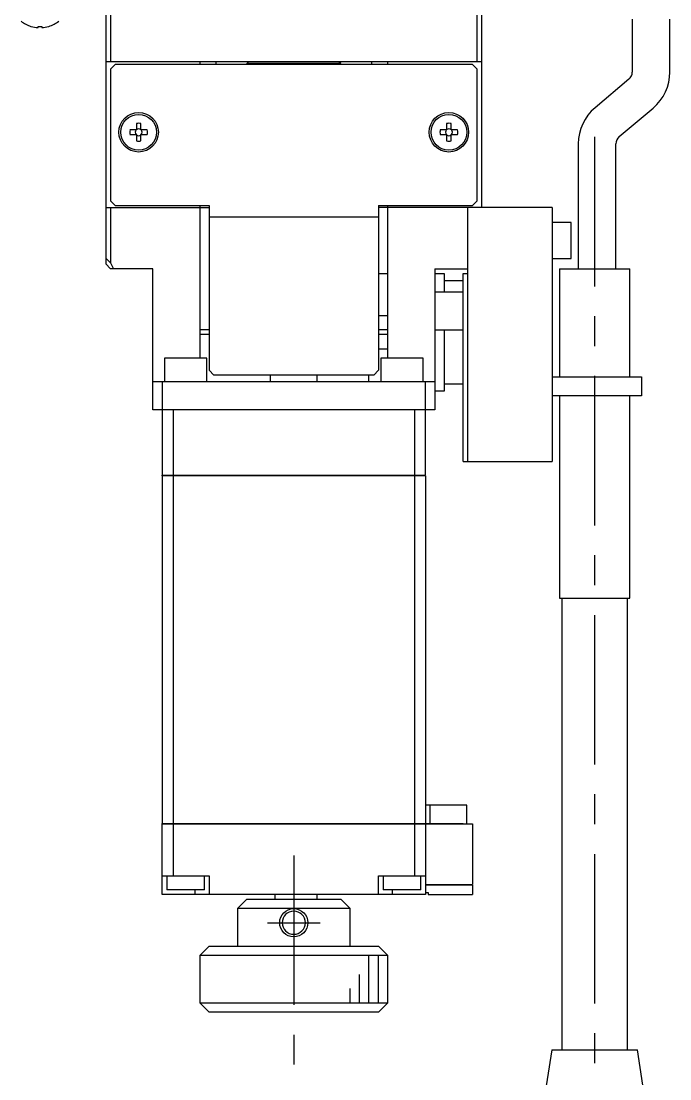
# Model space of a CAD drawing. Extents: x 0 to 743, y -8 to 393.
# Drawn here: x 270.5 to 339.5, y 125.7 to 238.1 of the extents above; entities that cross this region are included whole.
import ezdxf

# ---------------------------------------------------------------- set-up
doc = ezdxf.new("R2010")
doc.units = 0
doc.header["$LTSCALE"] = 0.5
doc.linetypes.add('CENTER', pattern=[50.8, 31.75, -6.35, 6.35, -6.35])
for name, color, linetype in [('MSM_CENTER', 1, 'CENTER'), ('MSM_CONTINUOUS', 7, 'CONTINUOUS'), ('MSM_NARROW', 5, 'CONTINUOUS')]:
    doc.layers.add(name, color=color, linetype=linetype)

msp = doc.modelspace()

# ---------------------------------------------------------------- linework, layer by layer
at = {"layer": 'MSM_CENTER'}
for p, q in [((331.46, 225.79), (331.46, 75.79)), ((299.46, 149.44), (299.46, 125.79)), ((296.66, 142.29), (302.26, 142.29))]:
    msp.add_line(p, q, dxfattribs=at)
at = {"layer": 'MSM_CONTINUOUS'}
for p, q in [((279.46, 255.79), (279.46, 212.29)), ((319.46, 218.29), (319.46, 255.79)), ((279.96, 246.18), (279.96, 233.79)), ((318.96, 233.79), (318.96, 246.18)), ((335.46, 238.29), (335.46, 232.69)), ((339.46, 232.69), (339.46, 238.29)), ((271.51, 237.54), (271.53, 237.54)), ((272.26, 237.54), (272.66, 237.54)), ((272.26, 237.41), (272.26, 237.54)), ((272.66, 237.54), (272.66, 237.41)), ((273.39, 237.54), (273.41, 237.54)), ((319.46, 233.79), (279.46, 233.79)), ((289.46, 233.79), (289.46, 233.49)), ((291.21, 233.49), (291.21, 233.79)), ((294.66, 233.79), (294.46, 233.59)), ((304.46, 233.59), (304.26, 233.79)), ((307.71, 233.79), (307.71, 233.49)), ((309.46, 233.49), (309.46, 233.79)), ((280.46, 233.49), (279.96, 232.99)), ((279.96, 232.99), (279.96, 218.99)), ((318.46, 233.49), (280.46, 233.49)), ((294.46, 233.59), (294.46, 233.49)), ((304.46, 233.59), (294.46, 233.59)), ((304.46, 233.49), (304.46, 233.59)), ((318.96, 232.99), (318.46, 233.49)), ((318.96, 218.99), (318.96, 232.99)), ((335.1, 231.93), (331.5, 228.9)), ((334.07, 225.84), (337.67, 228.86)), ((282.72, 227.21), (282.72, 226.53)), ((283.2, 226.53), (283.2, 227.21)), ((315.72, 227.21), (315.72, 226.53)), ((316.2, 226.53), (316.2, 227.21)), ((282.72, 226.53), (282.04, 226.53)), ((282.04, 226.05), (282.72, 226.05)), ((282.72, 226.05), (282.72, 225.37)), ((283.88, 226.53), (283.2, 226.53)), ((283.2, 226.05), (283.88, 226.05)), ((283.2, 225.37), (283.2, 226.05)), ((315.72, 226.53), (315.04, 226.53)), ((315.04, 226.05), (315.72, 226.05)), ((315.72, 226.05), (315.72, 225.37)), ((316.88, 226.53), (316.2, 226.53)), ((316.2, 226.05), (316.88, 226.05)), ((316.2, 225.37), (316.2, 226.05)), ((329.72, 225.07), (329.72, 211.79)), ((333.72, 211.79), (333.72, 225.07)), ((279.46, 218.29), (290.46, 218.29)), ((279.96, 218.99), (280.46, 218.49)), ((279.96, 218.29), (279.96, 212.41)), ((280.46, 218.49), (290.46, 218.49)), ((289.46, 218.49), (289.46, 202.29)), ((290.46, 218.49), (290.46, 200.99)), ((308.46, 218.49), (318.46, 218.49)), ((308.46, 218.49), (308.46, 200.99)), ((326.96, 218.29), (308.46, 218.29)), ((309.46, 202.29), (309.46, 218.49)), ((317.96, 191.29), (317.96, 218.29)), ((318.46, 218.49), (318.96, 218.99)), ((326.96, 218.29), (326.96, 191.29)), ((290.46, 217.29), (308.46, 217.29)), ((328.96, 216.69), (326.96, 216.69)), ((328.96, 212.89), (328.96, 216.69)), ((279.46, 212.91), (279.96, 212.41)), ((326.96, 212.89), (328.96, 212.89)), ((279.96, 211.79), (279.46, 212.29)), ((279.96, 212.41), (280.27, 211.79)), ((284.46, 211.79), (279.96, 211.79)), ((284.46, 196.79), (284.46, 211.79)), ((314.46, 211.79), (317.96, 211.79)), ((314.46, 211.79), (314.46, 196.79)), ((327.71, 211.79), (327.71, 200.29)), ((327.71, 211.79), (335.21, 211.79)), ((335.21, 200.29), (335.21, 211.79)), ((308.46, 211.29), (309.46, 211.29)), ((314.46, 211.29), (315.46, 211.29)), ((315.46, 211.29), (315.46, 209.29)), ((315.46, 210.54), (317.46, 210.54)), ((317.46, 191.29), (317.46, 211.29)), ((317.46, 211.29), (317.96, 211.29)), ((317.46, 209.29), (314.46, 209.29)), ((309.46, 206.79), (308.46, 206.79)), ((290.46, 205.29), (289.46, 205.29)), ((290.46, 204.79), (289.46, 204.79)), ((309.46, 205.29), (308.46, 205.29)), ((309.46, 204.79), (308.46, 204.79)), ((314.46, 205.29), (317.46, 205.29)), ((315.46, 205.29), (315.46, 198.79)), ((308.46, 203.29), (309.46, 203.29)), ((290.21, 202.29), (285.71, 202.29)), ((285.71, 202.29), (285.71, 199.79)), ((290.21, 199.79), (290.21, 202.29)), ((313.21, 202.29), (308.71, 202.29)), ((308.71, 202.29), (308.71, 199.79)), ((313.21, 199.79), (313.21, 202.29)), ((290.46, 200.99), (290.96, 200.49)), ((307.96, 200.49), (290.96, 200.49)), ((296.96, 200.49), (296.96, 199.79)), ((301.96, 199.79), (301.96, 200.49)), ((307.46, 199.79), (307.46, 200.49)), ((307.96, 200.49), (308.46, 200.99)), ((326.96, 200.29), (336.46, 200.29)), ((336.46, 200.29), (336.46, 198.29)), ((284.46, 199.79), (314.46, 199.79)), ((285.46, 199.79), (285.46, 189.84)), ((313.46, 189.84), (313.46, 199.79)), ((315.46, 199.54), (317.46, 199.54)), ((315.46, 198.79), (314.46, 198.79)), ((336.46, 198.29), (326.96, 198.29)), ((327.71, 198.29), (327.71, 176.79)), ((335.21, 176.79), (335.21, 198.29)), ((314.46, 196.79), (284.46, 196.79)), ((286.62, 196.79), (286.62, 189.84)), ((312.31, 196.79), (312.31, 189.84)), ((317.46, 191.29), (326.96, 191.29)), ((285.46, 189.84), (313.46, 189.84)), ((285.46, 189.79), (285.46, 152.84)), ((313.46, 189.79), (285.46, 189.79)), ((285.47, 189.79), (285.47, 189.84)), ((286.62, 189.79), (286.62, 189.84)), ((286.62, 189.79), (286.62, 152.84)), ((312.3, 189.79), (312.3, 189.84)), ((312.31, 189.79), (312.31, 152.84)), ((313.45, 189.79), (313.45, 189.84)), ((313.46, 189.79), (313.46, 152.84)), ((327.71, 176.79), (335.21, 176.79)), ((327.96, 176.79), (327.96, 128.79)), ((334.96, 128.79), (334.96, 176.79)), ((317.86, 154.79), (313.46, 154.79)), ((313.96, 152.84), (313.96, 154.79)), ((317.86, 152.79), (317.86, 154.79)), ((285.46, 152.84), (317.46, 152.84)), ((285.46, 152.79), (318.46, 152.79)), ((285.46, 145.29), (285.46, 152.79)), ((285.47, 152.79), (285.47, 152.84)), ((286.62, 152.79), (286.62, 152.84)), ((286.62, 152.79), (286.62, 147.29)), ((312.3, 152.79), (312.3, 152.84)), ((312.31, 152.79), (312.31, 147.29)), ((313.45, 152.79), (313.45, 152.84)), ((313.46, 152.79), (313.46, 145.29)), ((317.46, 152.84), (317.46, 152.79)), ((318.46, 152.79), (318.46, 146.34)), ((285.46, 147.29), (290.46, 147.29)), ((285.96, 147.29), (285.96, 145.79)), ((289.96, 145.79), (289.96, 147.29)), ((290.46, 147.29), (290.46, 145.29)), ((308.46, 145.29), (308.46, 147.29)), ((308.46, 147.29), (313.46, 147.29)), ((308.96, 147.29), (308.96, 145.79)), ((312.96, 145.79), (312.96, 147.29)), ((313.46, 146.34), (318.46, 146.34)), ((318.46, 146.29), (313.46, 146.29)), ((318.41, 146.29), (318.41, 146.34)), ((318.46, 146.29), (318.46, 145.29)), ((313.46, 145.29), (285.46, 145.29)), ((289.96, 145.79), (285.96, 145.79)), ((288.96, 145.29), (288.96, 145.79)), ((297.46, 145.29), (297.46, 144.79)), ((301.96, 144.79), (301.96, 145.29)), ((312.96, 145.79), (308.96, 145.79)), ((309.96, 145.29), (309.96, 145.79)), ((313.46, 145.49), (313.76, 145.49)), ((313.76, 145.49), (313.76, 145.29)), ((313.76, 145.29), (318.46, 145.29)), ((293.46, 143.79), (294.46, 144.79)), ((294.46, 144.79), (304.46, 144.79)), ((304.46, 144.79), (305.46, 143.79)), ((293.46, 143.79), (293.46, 139.79)), ((305.46, 143.79), (293.46, 143.79)), ((305.46, 139.79), (305.46, 143.79)), ((290.46, 139.79), (289.46, 138.79)), ((290.46, 139.79), (308.46, 139.79)), ((309.46, 138.79), (308.46, 139.79)), ((309.46, 138.79), (289.46, 138.79)), ((289.46, 138.79), (289.46, 133.79)), ((309.46, 133.79), (309.46, 138.79)), ((289.46, 133.79), (309.46, 133.79)), ((289.46, 133.79), (290.46, 132.79)), ((308.46, 132.79), (309.46, 133.79)), ((308.46, 132.79), (290.46, 132.79)), ((326.89, 128.79), (324.46, 112.79)), ((326.89, 128.79), (336.03, 128.79)), ((338.46, 112.79), (336.03, 128.79))]:
    msp.add_line(p, q, dxfattribs=at)
for centre, radius in [((282.96, 226.29), 2.1), ((282.96, 226.29), 1.9), ((315.96, 226.29), 2.1), ((315.96, 226.29), 1.9)]:
    msp.add_circle(centre, radius, dxfattribs=at)
at = {"layer": 'MSM_CONTINUOUS', "extrusion": (0, 0, -1)}
msp.add_circle((-299.46, 142.29), 1.23, dxfattribs=at)
at = {"layer": 'MSM_CONTINUOUS'}
for centre, radius, start, end in [((272.46, 240.59), 3.2, 231.3178, 252.73), ((272.46, 240.59), 3.19, 253.0947, 266.4097), ((272.46, 240.59), 3.19, 273.5903, 286.9053), ((272.46, 240.59), 3.2, 287.27, 308.6822), ((334.46, 232.69), 1, 310, 0), ((334.46, 232.69), 5, 310, 0), ((334.72, 225.07), 5, 130, 180), ((282.96, 226.29), 0.95, 75.3667, 104.6333), ((315.96, 226.29), 0.95, 75.3667, 104.6333), ((282.96, 226.29), 0.95, 165.3667, 194.6333), ((282.96, 226.29), 0.365, 138.8496, 221.1504), ((282.96, 226.29), 0.365, 48.8496, 131.1504), ((282.96, 226.29), 0.365, 228.8496, 311.1504), ((282.96, 226.29), 0.365, 318.8496, 41.1504), ((282.96, 226.29), 0.95, 345.3667, 14.6333), ((315.96, 226.29), 0.95, 165.3667, 194.6333), ((315.96, 226.29), 0.365, 138.8496, 221.1504), ((315.96, 226.29), 0.365, 48.8496, 131.1504), ((315.96, 226.29), 0.365, 228.8496, 311.1504), ((315.96, 226.29), 0.365, 318.8496, 41.1504), ((315.96, 226.29), 0.95, 345.3667, 14.6333), ((282.96, 226.29), 0.95, 255.3667, 284.6333), ((315.96, 226.29), 0.95, 255.3667, 284.6333), ((334.72, 225.07), 1, 130, 180)]:
    msp.add_arc(centre, radius, start, end, dxfattribs=at)
at = {"layer": 'MSM_NARROW'}
for p, q in [((307.46, 133.79), (307.46, 138.79)), ((308.46, 133.79), (308.46, 138.79)), ((306.46, 133.79), (306.46, 136.79)), ((305.46, 133.79), (305.46, 135.29))]:
    msp.add_line(p, q, dxfattribs=at)
msp.add_circle((299.46, 142.29), 1.5, dxfattribs=at)

doc.saveas('drawing.dxf')
